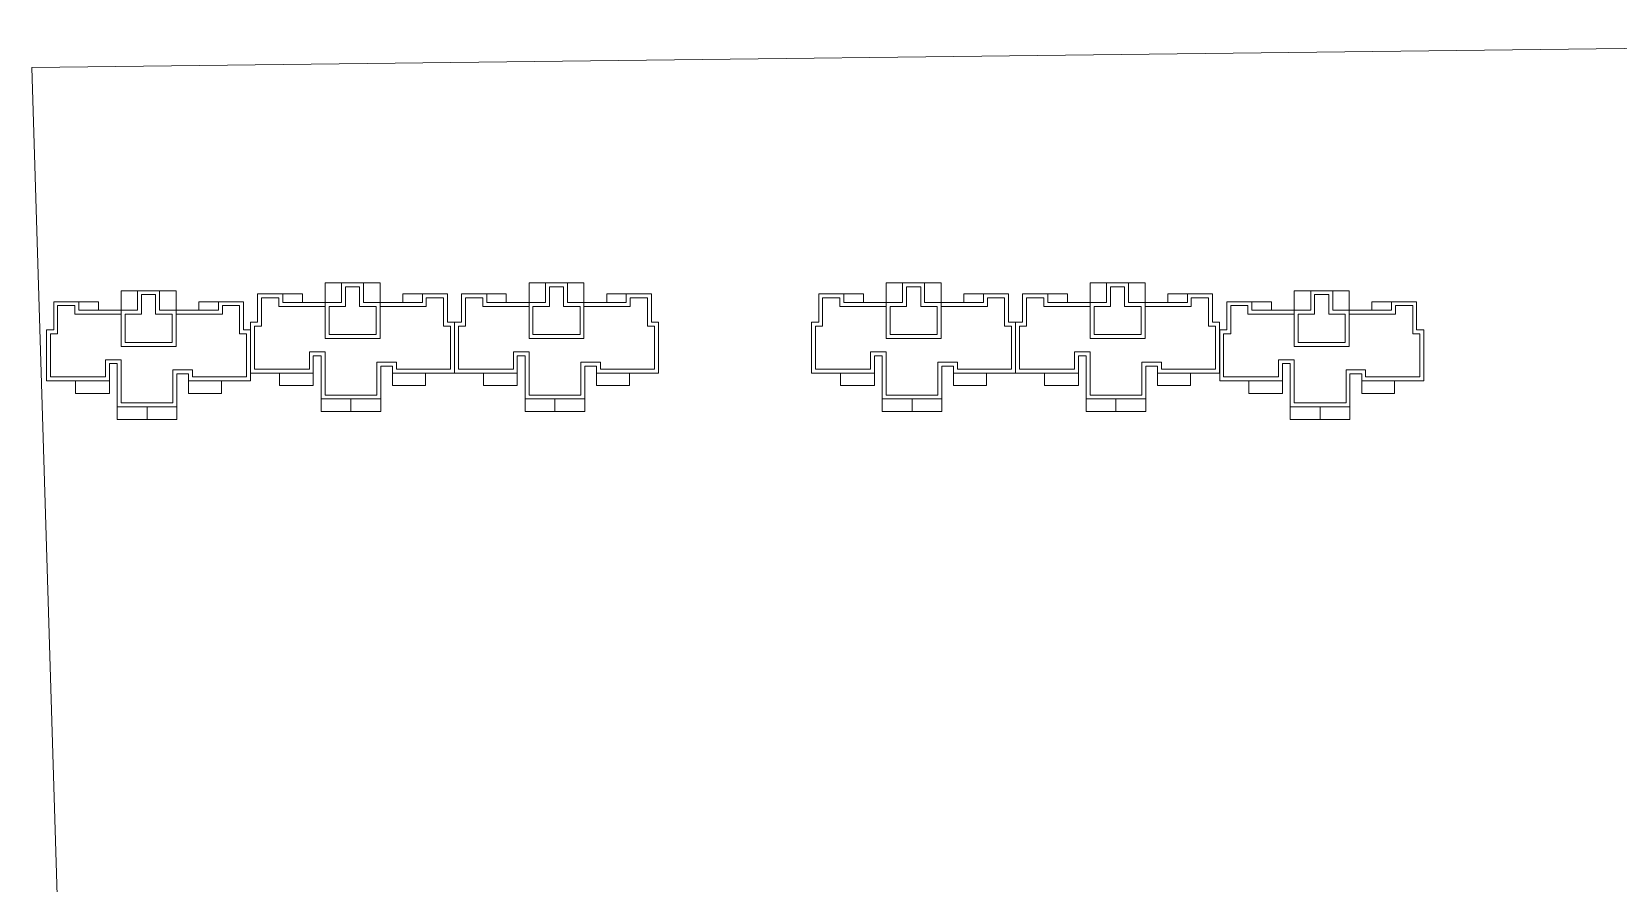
# Model space of a CAD drawing. Extents: x 741202 to 867202, y 603120 to 647617.
# Drawn here: x 744512 to 746939, y 614162 to 615464 of the extents above; entities that cross this region are included whole.
import ezdxf

# ---------------------------------------------------------------- set-up
doc = ezdxf.new("R2010")
doc.units = 0
doc.header["$LTSCALE"] = 1000
doc.header["$MEASUREMENT"] = 0
doc.layers.add('140', color=2, linetype='CONTINUOUS', lineweight=5)

msp = doc.modelspace()

# ---------------------------------------------------------------- linework, layer by layer
at = {"layer": '140', "color": 7}
for p, q in [((749064.8, 615464.3), (744511.7, 615409.4)), ((744511.7, 615409.4), (744677.5, 610042.7)), ((744960.5, 615050.1), (744960.5, 615080.1)), ((744960.5, 615080.1), (744985.7, 615080.1)), ((744985.7, 615050.1), (744985.7, 615080.1)), ((744985.7, 615080.1), (745019.3, 615080.1)), ((745013.3, 615074.1), (744991.7, 615074.1)), ((744991.7, 615074.1), (744991.7, 615044.1)), ((745013.3, 615044.1), (745013.3, 615074.1)), ((745019.3, 615080.1), (745019.3, 615050.1)), ((745019.3, 615080.1), (745044.5, 615080.1)), ((745044.5, 615080.1), (745044.5, 615050.1)), ((745272.5, 615050.1), (745272.5, 615080.1)), ((745272.5, 615080.1), (745297.7, 615080.1)), ((745297.7, 615050.1), (745297.7, 615080.1)), ((745297.7, 615080.1), (745331.3, 615080.1)), ((745325.3, 615074.1), (745303.7, 615074.1)), ((745303.7, 615074.1), (745303.7, 615044.1)), ((745325.3, 615044.1), (745325.3, 615074.1)), ((745331.3, 615080.1), (745331.3, 615050.1)), ((745331.3, 615080.1), (745356.5, 615080.1)), ((745356.5, 615080.1), (745356.5, 615050.1)), ((745818.8, 615050.1), (745818.8, 615080.1)), ((745818.8, 615080.1), (745844, 615080.1)), ((745844, 615050.1), (745844, 615080.1)), ((745844, 615080.1), (745877.6, 615080.1)), ((745871.6, 615074.1), (745850, 615074.1)), ((745850, 615074.1), (745850, 615044.1)), ((745871.6, 615044.1), (745871.6, 615074.1)), ((745877.6, 615080.1), (745877.6, 615050.1)), ((745877.6, 615080.1), (745902.8, 615080.1)), ((745902.8, 615080.1), (745902.8, 615050.1)), ((746130.8, 615050.1), (746130.8, 615080.1)), ((746130.8, 615080.1), (746156, 615080.1)), ((746156, 615050.1), (746156, 615080.1)), ((746156, 615080.1), (746189.6, 615080.1)), ((746183.6, 615074.1), (746162, 615074.1)), ((746162, 615074.1), (746162, 615044.1)), ((746183.6, 615044.1), (746183.6, 615074.1)), ((746189.6, 615080.1), (746189.6, 615050.1)), ((746189.6, 615080.1), (746214.8, 615080.1)), ((746214.8, 615080.1), (746214.8, 615050.1)), ((744545.3, 615051.3), (744583.7, 615051.3)), ((744545.3, 615008.1), (744545.3, 615051.3)), ((744551.3, 615002.1), (744551.3, 615045.3)), ((744551.3, 615045.3), (744577.7, 615045.3)), ((744577.7, 615045.3), (744577.7, 615032.1)), ((744583.7, 615051.3), (744583.7, 615038.1)), ((744583.7, 615051.3), (744613.7, 615051.3)), ((744613.7, 615051.3), (744613.7, 615038.1)), ((744648.5, 615038.1), (744648.5, 615068.1)), ((744648.5, 615068.1), (744673.7, 615068.1)), ((744673.7, 615038.1), (744673.7, 615068.1)), ((744673.7, 615068.1), (744707.3, 615068.1)), ((744701.3, 615062.1), (744679.7, 615062.1)), ((744679.7, 615062.1), (744679.7, 615032.1)), ((744701.3, 615032.1), (744701.3, 615062.1)), ((744707.3, 615068.1), (744707.3, 615038.1)), ((744707.3, 615068.1), (744732.5, 615068.1)), ((744732.5, 615068.1), (744732.5, 615038.1)), ((744767.3, 615038.1), (744767.3, 615051.3)), ((744767.3, 615051.3), (744797.3, 615051.3)), ((744797.3, 615038.1), (744797.3, 615051.3)), ((744797.3, 615051.3), (744835.7, 615051.3)), ((744803.3, 615032.1), (744803.3, 615045.3)), ((744803.3, 615045.3), (744829.7, 615045.3)), ((744829.7, 615045.3), (744829.7, 615002.1)), ((744835.7, 615051.3), (744835.7, 615008.1)), ((744857.3, 615063.3), (744895.7, 615063.3)), ((744857.3, 615020.1), (744857.3, 615063.3)), ((744863.3, 615014.1), (744863.3, 615057.3)), ((744863.3, 615057.3), (744889.7, 615057.3)), ((744889.7, 615057.3), (744889.7, 615044.1)), ((744895.7, 615063.3), (744895.7, 615050.1)), ((744895.7, 615063.3), (744925.7, 615063.3)), ((744895.7, 615050.1), (744985.7, 615050.1)), ((744925.7, 615063.3), (744925.7, 615050.1)), ((744960.5, 615050.1), (744960.5, 614994.9)), ((745019.3, 615050.1), (745109.3, 615050.1)), ((745044.5, 614994.9), (745044.5, 615050.1)), ((745079.3, 615050.1), (745079.3, 615063.3)), ((745079.3, 615063.3), (745109.3, 615063.3)), ((745109.3, 615050.1), (745109.3, 615063.3)), ((745109.3, 615063.3), (745147.7, 615063.3)), ((745115.3, 615044.1), (745115.3, 615057.3)), ((745115.3, 615057.3), (745141.7, 615057.3)), ((745141.7, 615057.3), (745141.7, 615014.1)), ((745147.7, 615063.3), (745147.7, 615020.1)), ((745169.3, 615063.3), (745207.7, 615063.3)), ((745169.3, 615020.1), (745169.3, 615063.3)), ((745175.3, 615014.1), (745175.3, 615057.3)), ((745175.3, 615057.3), (745201.7, 615057.3)), ((745201.7, 615057.3), (745201.7, 615044.1)), ((745207.7, 615063.3), (745207.7, 615050.1)), ((745207.7, 615063.3), (745237.7, 615063.3)), ((745207.7, 615050.1), (745297.7, 615050.1)), ((745237.7, 615063.3), (745237.7, 615050.1)), ((745272.5, 615050.1), (745272.5, 614994.9)), ((745331.3, 615050.1), (745421.3, 615050.1)), ((745356.5, 614994.9), (745356.5, 615050.1)), ((745391.3, 615050.1), (745391.3, 615063.3)), ((745391.3, 615063.3), (745421.3, 615063.3)), ((745421.3, 615050.1), (745421.3, 615063.3)), ((745421.3, 615063.3), (745459.7, 615063.3)), ((745427.3, 615044.1), (745427.3, 615057.3)), ((745427.3, 615057.3), (745453.7, 615057.3)), ((745453.7, 615057.3), (745453.7, 615014.1)), ((745459.7, 615063.3), (745459.7, 615020.1)), ((745715.6, 615063.3), (745754, 615063.3)), ((745715.6, 615020.1), (745715.6, 615063.3)), ((745721.6, 615014.1), (745721.6, 615057.3)), ((745721.6, 615057.3), (745748, 615057.3)), ((745748, 615057.3), (745748, 615044.1)), ((745754, 615063.3), (745754, 615050.1)), ((745754, 615063.3), (745784, 615063.3)), ((745754, 615050.1), (745844, 615050.1)), ((745784, 615063.3), (745784, 615050.1)), ((745818.8, 615050.1), (745818.8, 614994.9)), ((745877.6, 615050.1), (745967.6, 615050.1)), ((745902.8, 614994.9), (745902.8, 615050.1)), ((745937.6, 615050.1), (745937.6, 615063.3)), ((745937.6, 615063.3), (745967.6, 615063.3)), ((745967.6, 615050.1), (745967.6, 615063.3)), ((745967.6, 615063.3), (746006, 615063.3)), ((745973.6, 615044.1), (745973.6, 615057.3)), ((745973.6, 615057.3), (746000, 615057.3)), ((746000, 615057.3), (746000, 615014.1)), ((746006, 615063.3), (746006, 615020.1)), ((746027.6, 615063.3), (746066, 615063.3)), ((746027.6, 615020.1), (746027.6, 615063.3)), ((746033.6, 615014.1), (746033.6, 615057.3)), ((746033.6, 615057.3), (746060, 615057.3)), ((746060, 615057.3), (746060, 615044.1)), ((746066, 615063.3), (746066, 615050.1)), ((746066, 615063.3), (746096, 615063.3)), ((746066, 615050.1), (746156, 615050.1)), ((746096, 615063.3), (746096, 615050.1)), ((746130.8, 615050.1), (746130.8, 614994.9)), ((746189.6, 615050.1), (746279.6, 615050.1)), ((746214.8, 614994.9), (746214.8, 615050.1)), ((746249.6, 615050.1), (746249.6, 615063.3)), ((746249.6, 615063.3), (746279.6, 615063.3)), ((746279.6, 615050.1), (746279.6, 615063.3)), ((746279.6, 615063.3), (746318, 615063.3)), ((746285.6, 615044.1), (746285.6, 615057.3)), ((746285.6, 615057.3), (746312, 615057.3)), ((746312, 615057.3), (746312, 615014.1)), ((746318, 615063.3), (746318, 615020.1)), ((746339.9, 615051.3), (746378.3, 615051.3)), ((746339.9, 615008.1), (746339.9, 615051.3)), ((746345.9, 615002.1), (746345.9, 615045.3)), ((746345.9, 615045.3), (746372.3, 615045.3)), ((746372.3, 615045.3), (746372.3, 615032.1)), ((746378.3, 615051.3), (746378.3, 615038.1)), ((746378.3, 615051.3), (746408.3, 615051.3)), ((746408.3, 615051.3), (746408.3, 615038.1)), ((746443.1, 615038.1), (746443.1, 615068.1)), ((746443.1, 615068.1), (746468.3, 615068.1)), ((746468.3, 615038.1), (746468.3, 615068.1)), ((746468.3, 615068.1), (746501.9, 615068.1)), ((746495.9, 615062.1), (746474.3, 615062.1)), ((746474.3, 615062.1), (746474.3, 615032.1)), ((746495.9, 615032.1), (746495.9, 615062.1)), ((746501.9, 615068.1), (746501.9, 615038.1)), ((746501.9, 615068.1), (746527.1, 615068.1)), ((746527.1, 615068.1), (746527.1, 615038.1)), ((746561.9, 615038.1), (746561.9, 615051.3)), ((746561.9, 615051.3), (746591.9, 615051.3)), ((746591.9, 615038.1), (746591.9, 615051.3)), ((746591.9, 615051.3), (746630.3, 615051.3)), ((746597.9, 615032.1), (746597.9, 615045.3)), ((746597.9, 615045.3), (746624.3, 615045.3)), ((746624.3, 615045.3), (746624.3, 615002.1)), ((746630.3, 615051.3), (746630.3, 615008.1)), ((744577.7, 615032.1), (744648.5, 615032.1)), ((744583.7, 615038.1), (744673.7, 615038.1)), ((744648.5, 615038.1), (744648.5, 614982.9)), ((744654.5, 615032.1), (744654.5, 614988.9)), ((744679.7, 615032.1), (744654.5, 615032.1)), ((744726.5, 615032.1), (744701.3, 615032.1)), ((744707.3, 615038.1), (744797.3, 615038.1)), ((744726.5, 614988.9), (744726.5, 615032.1)), ((744732.5, 614982.9), (744732.5, 615038.1)), ((744732.5, 615032.1), (744803.3, 615032.1)), ((744889.7, 615044.1), (744960.5, 615044.1)), ((744966.5, 615044.1), (744966.5, 615000.9)), ((744991.7, 615044.1), (744966.5, 615044.1)), ((745038.5, 615044.1), (745013.3, 615044.1)), ((745038.5, 615000.9), (745038.5, 615044.1)), ((745044.5, 615044.1), (745115.3, 615044.1)), ((745201.7, 615044.1), (745272.5, 615044.1)), ((745278.5, 615044.1), (745278.5, 615000.9)), ((745303.7, 615044.1), (745278.5, 615044.1)), ((745350.5, 615044.1), (745325.3, 615044.1)), ((745350.5, 615000.9), (745350.5, 615044.1)), ((745356.5, 615044.1), (745427.3, 615044.1)), ((745748, 615044.1), (745818.8, 615044.1)), ((745824.8, 615044.1), (745824.8, 615000.9)), ((745850, 615044.1), (745824.8, 615044.1)), ((745896.8, 615044.1), (745871.6, 615044.1)), ((745896.8, 615000.9), (745896.8, 615044.1)), ((745902.8, 615044.1), (745973.6, 615044.1)), ((746060, 615044.1), (746130.8, 615044.1)), ((746136.8, 615044.1), (746136.8, 615000.9)), ((746162, 615044.1), (746136.8, 615044.1)), ((746208.8, 615044.1), (746183.6, 615044.1)), ((746208.8, 615000.9), (746208.8, 615044.1)), ((746214.8, 615044.1), (746285.6, 615044.1)), ((746372.3, 615032.1), (746443.1, 615032.1)), ((746378.3, 615038.1), (746468.3, 615038.1)), ((746443.1, 615038.1), (746443.1, 614982.9)), ((746449.1, 615032.1), (746449.1, 614988.9)), ((746474.3, 615032.1), (746449.1, 615032.1)), ((746521.1, 615032.1), (746495.9, 615032.1)), ((746501.9, 615038.1), (746591.9, 615038.1)), ((746521.1, 614988.9), (746521.1, 615032.1)), ((746527.1, 614982.9), (746527.1, 615038.1)), ((746527.1, 615032.1), (746597.9, 615032.1)), ((744534.5, 614930.1), (744534.5, 615008.1)), ((744534.5, 615008.1), (744545.3, 615008.1)), ((744540.5, 614936.1), (744540.5, 615002.1)), ((744540.5, 615002.1), (744551.3, 615002.1)), ((744829.7, 615002.1), (744840.5, 615002.1)), ((744835.7, 615008.1), (744846.5, 615008.1)), ((744840.5, 615002.1), (744840.5, 614936.1)), ((744846.5, 614942.1), (744846.5, 615020.1)), ((744846.5, 615020.1), (744857.3, 615020.1)), ((744846.5, 615008.1), (744846.5, 614930.1)), ((744852.5, 614948.1), (744852.5, 615014.1)), ((744852.5, 615014.1), (744863.3, 615014.1)), ((744966.5, 615000.9), (745038.5, 615000.9)), ((745141.7, 615014.1), (745152.5, 615014.1)), ((745147.7, 615020.1), (745158.5, 615020.1)), ((745152.5, 615014.1), (745152.5, 614948.1)), ((745158.5, 614942.1), (745158.5, 615020.1)), ((745158.5, 615020.1), (745169.3, 615020.1)), ((745158.5, 615020.1), (745158.5, 614942.1)), ((745164.5, 614948.1), (745164.5, 615014.1)), ((745164.5, 615014.1), (745175.3, 615014.1)), ((745278.5, 615000.9), (745350.5, 615000.9)), ((745453.7, 615014.1), (745464.5, 615014.1)), ((745459.7, 615020.1), (745470.5, 615020.1)), ((745464.5, 615014.1), (745464.5, 614948.1)), ((745470.5, 615020.1), (745470.5, 614942.1)), ((745704.8, 614942.1), (745704.8, 615020.1)), ((745704.8, 615020.1), (745715.6, 615020.1)), ((745710.8, 614948.1), (745710.8, 615014.1)), ((745710.8, 615014.1), (745721.6, 615014.1)), ((745824.8, 615000.9), (745896.8, 615000.9)), ((746000, 615014.1), (746010.8, 615014.1)), ((746006, 615020.1), (746016.8, 615020.1)), ((746010.8, 615014.1), (746010.8, 614948.1)), ((746016.8, 614942.1), (746016.8, 615020.1)), ((746016.8, 615020.1), (746027.6, 615020.1)), ((746016.8, 615020.1), (746016.8, 614942.1)), ((746022.8, 614948.1), (746022.8, 615014.1)), ((746022.8, 615014.1), (746033.6, 615014.1)), ((746136.8, 615000.9), (746208.8, 615000.9)), ((746312, 615014.1), (746322.8, 615014.1)), ((746318, 615020.1), (746328.8, 615020.1)), ((746322.8, 615014.1), (746322.8, 614948.1)), ((746328.8, 615020.1), (746328.8, 614942.1)), ((746329.1, 614930.1), (746329.1, 615008.1)), ((746329.1, 615008.1), (746339.9, 615008.1)), ((746335.1, 614936.1), (746335.1, 615002.1)), ((746335.1, 615002.1), (746345.9, 615002.1)), ((746624.3, 615002.1), (746635.1, 615002.1)), ((746630.3, 615008.1), (746641.1, 615008.1)), ((746635.1, 615002.1), (746635.1, 614936.1)), ((746641.1, 615008.1), (746641.1, 614930.1)), ((744648.5, 614982.9), (744732.5, 614982.9)), ((744654.5, 614988.9), (744726.5, 614988.9)), ((744960.5, 614974.5), (744936.5, 614974.5)), ((744936.5, 614974.5), (744936.5, 614948.1)), ((744960.5, 614994.9), (745044.5, 614994.9)), ((744960.5, 614908.5), (744960.5, 614974.5)), ((745272.5, 614974.5), (745248.5, 614974.5)), ((745248.5, 614974.5), (745248.5, 614948.1)), ((745272.5, 614994.9), (745356.5, 614994.9)), ((745272.5, 614908.5), (745272.5, 614974.5)), ((745818.8, 614974.5), (745794.8, 614974.5)), ((745794.8, 614974.5), (745794.8, 614948.1)), ((745818.8, 614994.9), (745902.8, 614994.9)), ((745818.8, 614908.5), (745818.8, 614974.5)), ((746130.8, 614974.5), (746106.8, 614974.5)), ((746106.8, 614974.5), (746106.8, 614948.1)), ((746130.8, 614994.9), (746214.8, 614994.9)), ((746130.8, 614908.5), (746130.8, 614974.5)), ((746443.1, 614982.9), (746527.1, 614982.9)), ((746449.1, 614988.9), (746521.1, 614988.9)), ((744648.5, 614962.5), (744624.5, 614962.5)), ((744624.5, 614962.5), (744624.5, 614936.1)), ((744642.5, 614956.5), (744630.5, 614956.5)), ((744630.5, 614956.5), (744630.5, 614930.1)), ((744642.5, 614890.5), (744642.5, 614956.5)), ((744648.5, 614896.5), (744648.5, 614962.5)), ((744936.5, 614948.1), (744852.5, 614948.1)), ((744954.5, 614968.5), (744942.5, 614968.5)), ((744942.5, 614968.5), (744942.5, 614942.1)), ((744954.5, 614902.5), (744954.5, 614968.5)), ((745069.7, 614958.9), (745039.7, 614958.9)), ((745039.7, 614958.9), (745039.7, 614908.5)), ((745063.7, 614952.9), (745045.7, 614952.9)), ((745045.7, 614952.9), (745045.7, 614902.5)), ((745063.7, 614942.1), (745063.7, 614952.9)), ((745069.7, 614948.1), (745069.7, 614958.9)), ((745152.5, 614948.1), (745069.7, 614948.1)), ((745248.5, 614948.1), (745164.5, 614948.1)), ((745266.5, 614968.5), (745254.5, 614968.5)), ((745254.5, 614968.5), (745254.5, 614942.1)), ((745266.5, 614902.5), (745266.5, 614968.5)), ((745381.7, 614958.9), (745351.7, 614958.9)), ((745351.7, 614958.9), (745351.7, 614908.5)), ((745375.7, 614952.9), (745357.7, 614952.9)), ((745357.7, 614952.9), (745357.7, 614902.5)), ((745375.7, 614942.1), (745375.7, 614952.9)), ((745381.7, 614948.1), (745381.7, 614958.9)), ((745464.5, 614948.1), (745381.7, 614948.1)), ((745794.8, 614948.1), (745710.8, 614948.1)), ((745812.8, 614968.5), (745800.8, 614968.5)), ((745800.8, 614968.5), (745800.8, 614942.1)), ((745812.8, 614902.5), (745812.8, 614968.5)), ((745928, 614958.9), (745898, 614958.9)), ((745898, 614958.9), (745898, 614908.5)), ((745922, 614952.9), (745904, 614952.9)), ((745904, 614952.9), (745904, 614902.5)), ((745922, 614942.1), (745922, 614952.9)), ((745928, 614948.1), (745928, 614958.9)), ((746010.8, 614948.1), (745928, 614948.1)), ((746106.8, 614948.1), (746022.8, 614948.1)), ((746124.8, 614968.5), (746112.8, 614968.5)), ((746112.8, 614968.5), (746112.8, 614942.1)), ((746124.8, 614902.5), (746124.8, 614968.5)), ((746240, 614958.9), (746210, 614958.9)), ((746210, 614958.9), (746210, 614908.5)), ((746234, 614952.9), (746216, 614952.9)), ((746216, 614952.9), (746216, 614902.5)), ((746234, 614942.1), (746234, 614952.9)), ((746240, 614948.1), (746240, 614958.9)), ((746322.8, 614948.1), (746240, 614948.1)), ((746443.1, 614962.5), (746419.1, 614962.5)), ((746419.1, 614962.5), (746419.1, 614936.1)), ((746437.1, 614956.5), (746425.1, 614956.5)), ((746425.1, 614956.5), (746425.1, 614930.1)), ((746437.1, 614890.5), (746437.1, 614956.5)), ((746443.1, 614896.5), (746443.1, 614962.5)), ((744630.5, 614930.1), (744534.5, 614930.1)), ((744624.5, 614936.1), (744540.5, 614936.1)), ((744578.9, 614930.1), (744578.9, 614910.9)), ((744630.5, 614910.9), (744630.5, 614930.1)), ((744757.7, 614946.9), (744727.7, 614946.9)), ((744727.7, 614946.9), (744727.7, 614896.5)), ((744751.7, 614940.9), (744733.7, 614940.9)), ((744733.7, 614940.9), (744733.7, 614890.5)), ((744751.7, 614930.1), (744751.7, 614940.9)), ((744846.5, 614930.1), (744751.7, 614930.1)), ((744751.7, 614910.9), (744751.7, 614930.1)), ((744757.7, 614936.1), (744757.7, 614946.9)), ((744840.5, 614936.1), (744757.7, 614936.1)), ((744802.1, 614930.1), (744802.1, 614910.9)), ((744942.5, 614942.1), (744846.5, 614942.1)), ((744890.9, 614942.1), (744890.9, 614922.9)), ((744942.5, 614922.9), (744942.5, 614942.1)), ((745158.5, 614942.1), (745063.7, 614942.1)), ((745063.7, 614922.9), (745063.7, 614942.1)), ((745114.1, 614942.1), (745114.1, 614922.9)), ((745254.5, 614942.1), (745158.5, 614942.1)), ((745202.9, 614942.1), (745202.9, 614922.9)), ((745254.5, 614922.9), (745254.5, 614942.1)), ((745470.5, 614942.1), (745375.7, 614942.1)), ((745375.7, 614922.9), (745375.7, 614942.1)), ((745426.1, 614942.1), (745426.1, 614922.9)), ((745800.8, 614942.1), (745704.8, 614942.1)), ((745749.2, 614942.1), (745749.2, 614922.9)), ((745800.8, 614922.9), (745800.8, 614942.1)), ((746016.8, 614942.1), (745922, 614942.1)), ((745922, 614922.9), (745922, 614942.1)), ((745972.4, 614942.1), (745972.4, 614922.9)), ((746112.8, 614942.1), (746016.8, 614942.1)), ((746061.2, 614942.1), (746061.2, 614922.9)), ((746112.8, 614922.9), (746112.8, 614942.1)), ((746328.8, 614942.1), (746234, 614942.1)), ((746234, 614922.9), (746234, 614942.1)), ((746284.4, 614942.1), (746284.4, 614922.9)), ((746425.1, 614930.1), (746329.1, 614930.1)), ((746419.1, 614936.1), (746335.1, 614936.1)), ((746373.5, 614930.1), (746373.5, 614910.9)), ((746425.1, 614910.9), (746425.1, 614930.1)), ((746552.3, 614946.9), (746522.3, 614946.9)), ((746522.3, 614946.9), (746522.3, 614896.5)), ((746546.3, 614940.9), (746528.3, 614940.9)), ((746528.3, 614940.9), (746528.3, 614890.5)), ((746546.3, 614930.1), (746546.3, 614940.9)), ((746641.1, 614930.1), (746546.3, 614930.1)), ((746546.3, 614910.9), (746546.3, 614930.1)), ((746552.3, 614936.1), (746552.3, 614946.9)), ((746635.1, 614936.1), (746552.3, 614936.1)), ((746596.7, 614930.1), (746596.7, 614910.9)), ((744578.9, 614910.9), (744630.5, 614910.9)), ((744802.1, 614910.9), (744751.7, 614910.9)), ((744890.9, 614922.9), (744942.5, 614922.9)), ((745045.7, 614902.5), (744954.5, 614902.5)), ((744954.5, 614883.3), (744954.5, 614902.5)), ((745039.7, 614908.5), (744960.5, 614908.5)), ((745000.1, 614902.5), (745000.1, 614883.3)), ((745045.7, 614902.5), (745045.7, 614883.3)), ((745114.1, 614922.9), (745063.7, 614922.9)), ((745202.9, 614922.9), (745254.5, 614922.9)), ((745357.7, 614902.5), (745266.5, 614902.5)), ((745266.5, 614883.3), (745266.5, 614902.5)), ((745351.7, 614908.5), (745272.5, 614908.5)), ((745312.1, 614902.5), (745312.1, 614883.3)), ((745357.7, 614902.5), (745357.7, 614883.3)), ((745426.1, 614922.9), (745375.7, 614922.9)), ((745749.2, 614922.9), (745800.8, 614922.9)), ((745904, 614902.5), (745812.8, 614902.5)), ((745812.8, 614883.3), (745812.8, 614902.5)), ((745898, 614908.5), (745818.8, 614908.5)), ((745858.4, 614902.5), (745858.4, 614883.3)), ((745904, 614902.5), (745904, 614883.3)), ((745972.4, 614922.9), (745922, 614922.9)), ((746061.2, 614922.9), (746112.8, 614922.9)), ((746216, 614902.5), (746124.8, 614902.5)), ((746124.8, 614883.3), (746124.8, 614902.5)), ((746210, 614908.5), (746130.8, 614908.5)), ((746170.4, 614902.5), (746170.4, 614883.3)), ((746216, 614902.5), (746216, 614883.3)), ((746284.4, 614922.9), (746234, 614922.9)), ((746373.5, 614910.9), (746425.1, 614910.9)), ((746596.7, 614910.9), (746546.3, 614910.9)), ((744733.7, 614890.5), (744642.5, 614890.5)), ((744642.5, 614871.3), (744642.5, 614890.5)), ((744727.7, 614896.5), (744648.5, 614896.5)), ((744688.1, 614890.5), (744688.1, 614871.3)), ((744733.7, 614890.5), (744733.7, 614871.3)), ((745045.7, 614883.3), (744954.5, 614883.3)), ((745357.7, 614883.3), (745266.5, 614883.3)), ((745904, 614883.3), (745812.8, 614883.3)), ((746216, 614883.3), (746124.8, 614883.3)), ((746528.3, 614890.5), (746437.1, 614890.5)), ((746437.1, 614871.3), (746437.1, 614890.5)), ((746522.3, 614896.5), (746443.1, 614896.5)), ((746482.7, 614890.5), (746482.7, 614871.3)), ((746528.3, 614890.5), (746528.3, 614871.3)), ((744733.7, 614871.3), (744642.5, 614871.3)), ((746528.3, 614871.3), (746437.1, 614871.3))]:
    msp.add_line(p, q, dxfattribs=at)

doc.saveas('drawing.dxf')
